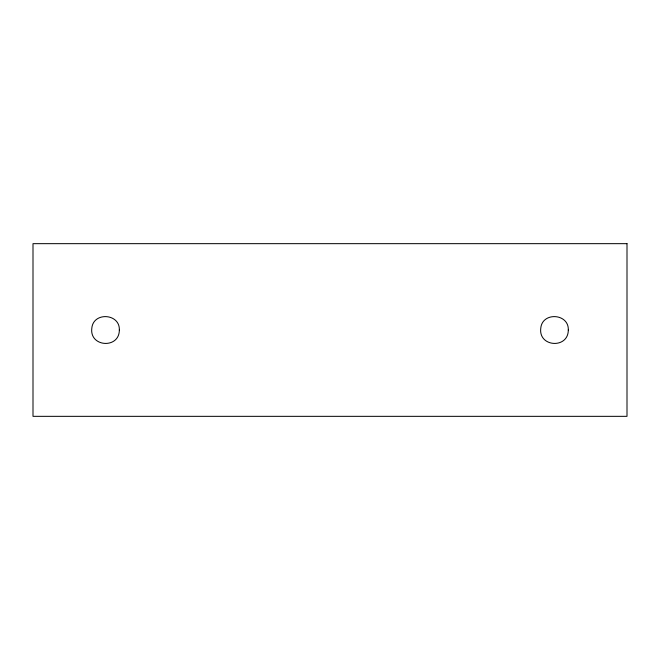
<?xml version="1.0" encoding="UTF-8"?>
<svg xmlns="http://www.w3.org/2000/svg" width="660" height="660" viewBox="0 0 660 660"><rect width="100%" height="100%" fill="white"/><g stroke="black" fill="none" stroke-linecap="round" stroke-linejoin="round"><path stroke-width="0.99" d="M119.336 330C119.41 349.082 89.356 347.193 91.814 328.267C93.2 311.644 120.054 313.335 119.336 330M568.293 330C568.359 349.082 538.312 347.193 540.771 328.267C542.149 311.644 569.003 313.335 568.293 330M627 243.664L33 243.664L33 416.336L627 416.336L627 243.664"/></g></svg>
